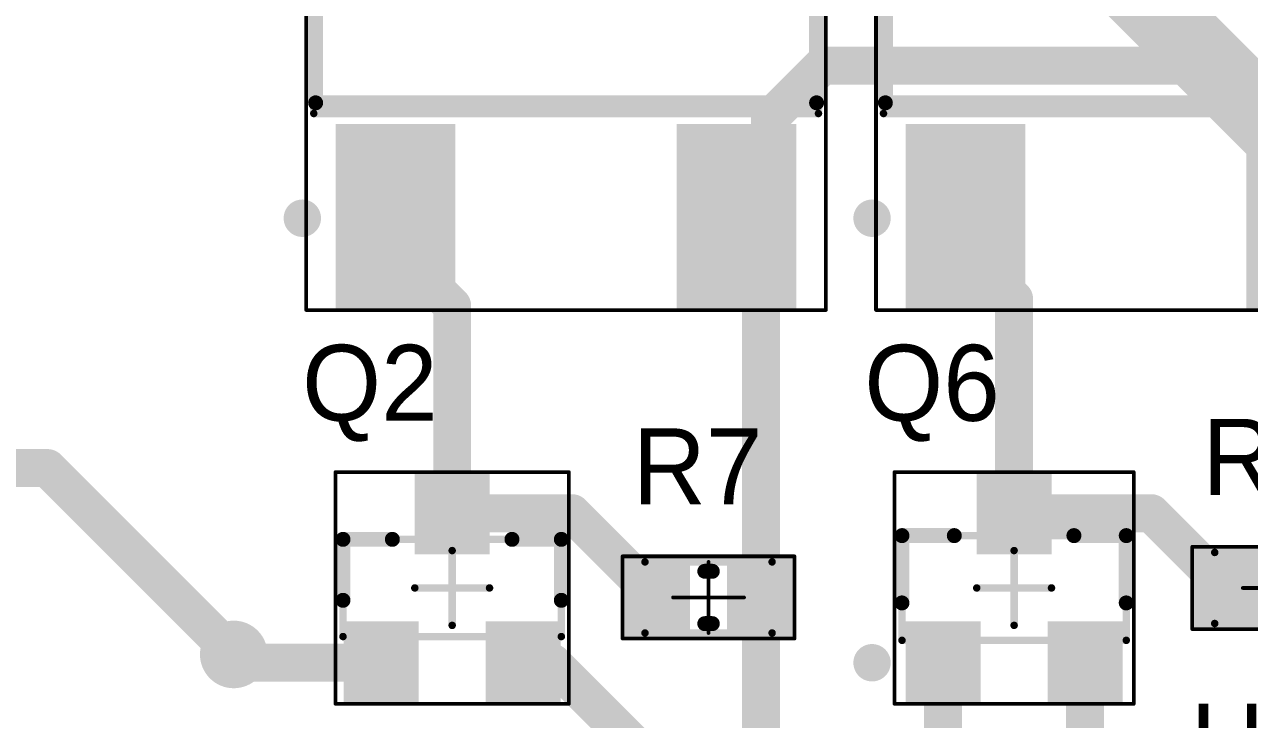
# Model space of a CAD drawing. Header units: millimetres. Extents: x 33 to 205, y 32 to 95.
# Drawn here: x 94.74 to 111.12, y 72.79 to 82.08 of the extents above; entities that cross this region are included whole.
import ezdxf

# ---------------------------------------------------------------- set-up
doc = ezdxf.new("R2010")
doc.units = ezdxf.units.MM
for name, color, linetype in [('BottomLayer', 5, 'Continuous'), ('BottomSolder', 6, 'Continuous'), ('Mechanical13', 56, 'Continuous'), ('Mechanical15', 56, 'Continuous'), ('MultiLayer', 9, 'Continuous'), ('TopLayer', 1, 'Continuous'), ('TopOverlay', 2, 'Continuous'), ('TopPaste', 8, 'Continuous'), ('TopSolder', 216, 'Continuous'), ('ViaHoleLayer', 16, 'Continuous')]:
    doc.layers.add(name, color=color, linetype=linetype)

# ---------------------------------------------------------------- blocks, each defined once
blk = doc.blocks.new('RESC0603_1608__L_24')
at = {"layer": 'Mechanical13', "const_width": 0.1}
for points in [[(-0.85, -0.475), (-0.85, 0.475)], [(-0.85, 0.475), (0.85, 0.475)], [(0.85, -0.475), (0.85, 0.475)], [(-0.85, -0.475), (0.85, -0.475)]]:
    blk.add_lwpolyline(points, dxfattribs=at)
at = {"layer": 'Mechanical13', "const_width": 0.05}
for points in [[(-0.875, 0.475, 1), (-0.825, 0.475, 1)], [(-0.875, 0.475, 1), (-0.825, 0.475, 1)], [(0.825, 0.475, 1), (0.875, 0.475, 1)], [(0.825, 0.475, 1), (0.875, 0.475, 1)], [(-0.875, -0.475, 1), (-0.825, -0.475, 1)], [(-0.875, -0.475, 1), (-0.825, -0.475, 1)], [(0.825, -0.475, 1), (0.875, -0.475, 1)], [(0.825, -0.475, 1), (0.875, -0.475, 1)]]:
    blk.add_lwpolyline(points, format="xyb", close=True, dxfattribs=at)
at = {"layer": 'Mechanical15', "const_width": 0.05}
for points in [[(-1.15, -0.55), (-1.15, 0.55)], [(-1.15, 0.55), (1.15, 0.55)], [(0, -0.475), (0, 0.475)], [(1.15, -0.55), (1.15, 0.55)], [(-0.475, 0), (0.475, 0)], [(-1.15, -0.55), (1.15, -0.55)]]:
    blk.add_lwpolyline(points, dxfattribs=at)
at = {"layer": 'Mechanical15', "const_width": 0.025}
for points in [[(-1.162, 0.55, 1), (-1.137, 0.55, 1)], [(-1.162, 0.55, 1), (-1.137, 0.55, 1)], [(-0.012, 0.475, 1), (0.013, 0.475, 1)], [(1.138, 0.55, 1), (1.162, 0.55, 1)], [(1.138, 0.55, 1), (1.162, 0.55, 1)], [(-0.487, 0, 1), (-0.462, 0, 1)], [(0.463, 0, 1), (0.487, 0, 1)], [(-0.012, -0.475, 1), (0.013, -0.475, 1)], [(-1.162, -0.55, 1), (-1.137, -0.55, 1)], [(-1.162, -0.55, 1), (-1.137, -0.55, 1)], [(1.138, -0.55, 1), (1.162, -0.55, 1)], [(1.138, -0.55, 1), (1.162, -0.55, 1)]]:
    blk.add_lwpolyline(points, format="xyb", close=True, dxfattribs=at)
at = {"layer": 'TopLayer'}
for points in [[(-0.35, -0.45), (-0.35, 0.45), (-1.05, -0.45), (-1.05, 0.45)], [(1.05, -0.45), (1.05, 0.45), (0.35, -0.45), (0.35, 0.45)]]:
    blk.add_solid(points, dxfattribs=at)
at = {"layer": 'TopOverlay', "const_width": 0.2}
for points in [[(-0.05, 0.35), (0.05, 0.35)], [(-0.05, -0.35), (0.05, -0.35)]]:
    blk.add_lwpolyline(points, dxfattribs=at)
at = {"layer": 'TopOverlay', "const_width": 0.1}
for points in [[(-0.1, 0.35, 1), (0, 0.35, 1)], [(0, 0.35, 1), (0.1, 0.35, 1)], [(-0.1, -0.35, 1), (0, -0.35, 1)], [(0, -0.35, 1), (0.1, -0.35, 1)]]:
    blk.add_lwpolyline(points, format="xyb", close=True, dxfattribs=at)
at = {"layer": 'TopPaste'}
for points in [[(-0.35, -0.45), (-0.35, 0.45), (-1.05, -0.45), (-1.05, 0.45)], [(1.05, -0.45), (1.05, 0.45), (0.35, -0.45), (0.35, 0.45)]]:
    blk.add_solid(points, dxfattribs=at)
at = {"layer": 'TopSolder'}
for points in [[(-0.248, -0.552), (-0.248, 0.552), (-1.152, -0.552), (-1.152, 0.552)], [(1.152, -0.552), (1.152, 0.552), (0.248, -0.552), (0.248, 0.552)]]:
    blk.add_solid(points, dxfattribs=at)
blk = doc.blocks.new('RESC0603_1608__L_29')
at = {"layer": 'Mechanical13', "const_width": 0.1}
for points in [[(-0.85, -0.475), (-0.85, 0.475)], [(-0.85, 0.475), (0.85, 0.475)], [(0.85, -0.475), (0.85, 0.475)], [(-0.85, -0.475), (0.85, -0.475)]]:
    blk.add_lwpolyline(points, dxfattribs=at)
at = {"layer": 'Mechanical13', "const_width": 0.05}
for points in [[(-0.875, 0.475, 1), (-0.825, 0.475, 1)], [(-0.875, 0.475, 1), (-0.825, 0.475, 1)], [(0.825, 0.475, 1), (0.875, 0.475, 1)], [(0.825, 0.475, 1), (0.875, 0.475, 1)], [(-0.875, -0.475, 1), (-0.825, -0.475, 1)], [(-0.875, -0.475, 1), (-0.825, -0.475, 1)], [(0.825, -0.475, 1), (0.875, -0.475, 1)], [(0.825, -0.475, 1), (0.875, -0.475, 1)]]:
    blk.add_lwpolyline(points, format="xyb", close=True, dxfattribs=at)
at = {"layer": 'Mechanical15', "const_width": 0.05}
for points in [[(-1.15, -0.55), (-1.15, 0.55)], [(-1.15, 0.55), (1.15, 0.55)], [(0, -0.475), (0, 0.475)], [(1.15, -0.55), (1.15, 0.55)], [(-0.475, 0), (0.475, 0)], [(-1.15, -0.55), (1.15, -0.55)]]:
    blk.add_lwpolyline(points, dxfattribs=at)
at = {"layer": 'Mechanical15', "const_width": 0.025}
for points in [[(-1.162, 0.55, 1), (-1.137, 0.55, 1)], [(-1.162, 0.55, 1), (-1.137, 0.55, 1)], [(-0.012, 0.475, 1), (0.013, 0.475, 1)], [(1.138, 0.55, 1), (1.162, 0.55, 1)], [(1.138, 0.55, 1), (1.162, 0.55, 1)], [(-0.487, 0, 1), (-0.462, 0, 1)], [(0.463, 0, 1), (0.487, 0, 1)], [(-0.012, -0.475, 1), (0.013, -0.475, 1)], [(-1.162, -0.55, 1), (-1.137, -0.55, 1)], [(-1.162, -0.55, 1), (-1.137, -0.55, 1)], [(1.138, -0.55, 1), (1.162, -0.55, 1)], [(1.138, -0.55, 1), (1.162, -0.55, 1)]]:
    blk.add_lwpolyline(points, format="xyb", close=True, dxfattribs=at)
at = {"layer": 'TopLayer'}
for points in [[(-0.35, -0.45), (-0.35, 0.45), (-1.05, -0.45), (-1.05, 0.45)], [(1.05, -0.45), (1.05, 0.45), (0.35, -0.45), (0.35, 0.45)]]:
    blk.add_solid(points, dxfattribs=at)
at = {"layer": 'TopOverlay', "const_width": 0.2}
for points in [[(-0.05, 0.35), (0.05, 0.35)], [(-0.05, -0.35), (0.05, -0.35)]]:
    blk.add_lwpolyline(points, dxfattribs=at)
at = {"layer": 'TopOverlay', "const_width": 0.1}
for points in [[(-0.1, 0.35, 1), (0, 0.35, 1)], [(0, 0.35, 1), (0.1, 0.35, 1)], [(-0.1, -0.35, 1), (0, -0.35, 1)], [(0, -0.35, 1), (0.1, -0.35, 1)]]:
    blk.add_lwpolyline(points, format="xyb", close=True, dxfattribs=at)
at = {"layer": 'TopPaste'}
for points in [[(-0.35, -0.45), (-0.35, 0.45), (-1.05, -0.45), (-1.05, 0.45)], [(1.05, -0.45), (1.05, 0.45), (0.35, -0.45), (0.35, 0.45)]]:
    blk.add_solid(points, dxfattribs=at)
at = {"layer": 'TopSolder'}
for points in [[(-0.248, -0.552), (-0.248, 0.552), (-1.152, -0.552), (-1.152, 0.552)], [(1.152, -0.552), (1.152, 0.552), (0.248, -0.552), (0.248, 0.552)]]:
    blk.add_solid(points, dxfattribs=at)
blk = doc.blocks.new('ONSC_SOT_23_3_318_08_V_42')
at = {"layer": 'Mechanical13', "const_width": 0.1}
for points in [[(-0.65, 1.46), (-0.65, -1.46)], [(-0.65, 1.46), (0.65, 1.46)], [(0.65, 1.46), (0.65, -1.46)], [(-0.65, -1.46), (0.65, -1.46)]]:
    blk.add_lwpolyline(points, dxfattribs=at)
at = {"layer": 'Mechanical13', "const_width": 0.05}
for points in [[(-0.675, 1.46, 1), (-0.625, 1.46, 1)], [(-0.675, 1.46, 1), (-0.625, 1.46, 1)], [(0.625, 1.46, 1), (0.675, 1.46, 1)], [(0.625, 1.46, 1), (0.675, 1.46, 1)], [(-0.675, -1.46, 1), (-0.625, -1.46, 1)], [(-0.675, -1.46, 1), (-0.625, -1.46, 1)], [(0.625, -1.46, 1), (0.675, -1.46, 1)], [(0.625, -1.46, 1), (0.675, -1.46, 1)]]:
    blk.add_lwpolyline(points, format="xyb", close=True, dxfattribs=at)
at = {"layer": 'Mechanical15'}
for points, const_width in [([(-1.55, 1.56), (-1.55, -1.56)], 0.05), ([(-1.55, 1.56), (1.55, 1.56)], 0.05), ([(1.55, 1.56), (1.55, -1.56)], 0.05), ([(0, 0.5), (0, -0.5)], 0.1), ([(-0.5, 0), (0.5, 0)], 0.1), ([(-1.55, -1.56), (1.55, -1.56)], 0.05)]:
    blk.add_lwpolyline(points, dxfattribs=dict(at, const_width=const_width))
for points, const_width in [([(-1.562, 1.56, 1), (-1.538, 1.56, 1)], 0.025), ([(-1.562, 1.56, 1), (-1.538, 1.56, 1)], 0.025), ([(1.538, 1.56, 1), (1.562, 1.56, 1)], 0.025), ([(1.538, 1.56, 1), (1.562, 1.56, 1)], 0.025), ([(-0.025, 0.5, 1), (0.025, 0.5, 1)], 0.05), ([(-0.525, 0, 1), (-0.475, 0, 1)], 0.05), ([(0.475, 0, 1), (0.525, 0, 1)], 0.05), ([(-0.025, -0.5, 1), (0.025, -0.5, 1)], 0.05), ([(-1.562, -1.56, 1), (-1.538, -1.56, 1)], 0.025), ([(-1.562, -1.56, 1), (-1.538, -1.56, 1)], 0.025), ([(1.538, -1.56, 1), (1.562, -1.56, 1)], 0.025), ([(1.538, -1.56, 1), (1.562, -1.56, 1)], 0.025)]:
    blk.add_lwpolyline(points, format="xyb", close=True, dxfattribs=dict(at, const_width=const_width))
at = {"layer": 'TopLayer'}
for points in [[(-0.55, 0.55), (-0.55, 1.35), (-1.45, 0.55), (-1.45, 1.35)], [(1.45, -0.4), (1.45, 0.4), (0.55, -0.4), (0.55, 0.4)], [(-0.55, -1.35), (-0.55, -0.55), (-1.45, -1.35), (-1.45, -0.55)]]:
    blk.add_solid(points, dxfattribs=at)
at = {"layer": 'TopOverlay'}
for points, const_width in [([(-0.875, 1.9, 1), (-1.125, 1.9, 1)], 0.25), ([(-1.188, 1.9, 1), (-1.063, 1.9, 1)], 0.125), ([(-0.937, 1.9, 1), (-0.813, 1.9, 1)], 0.125), ([(-0.215, 1.46, 1), (-0.115, 1.46, 1)], 0.1), ([(0.6, 1.46, 1), (0.7, 1.46, 1)], 0.1), ([(0.6, 1.46, 1), (0.7, 1.46, 1)], 0.1), ([(0.6, 0.8, 1), (0.7, 0.8, 1)], 0.1), ([(0.6, -0.8, 1), (0.7, -0.8, 1)], 0.1), ([(-0.215, -1.46, 1), (-0.115, -1.46, 1)], 0.1), ([(0.6, -1.46, 1), (0.7, -1.46, 1)], 0.1), ([(0.6, -1.46, 1), (0.7, -1.46, 1)], 0.1)]:
    blk.add_lwpolyline(points, format="xyb", close=True, dxfattribs=dict(at, const_width=const_width))
at = {"layer": 'TopOverlay', "const_width": 0.2}
for points in [[(-0.165, 1.46), (0.65, 1.46)], [(0.65, 1.46), (0.65, 0.8)], [(0.65, -0.8), (0.65, -1.46)], [(-0.165, -1.46), (0.65, -1.46)]]:
    blk.add_lwpolyline(points, dxfattribs=at)
at = {"layer": 'TopPaste'}
for points in [[(-0.55, 0.55), (-0.55, 1.35), (-1.45, 0.55), (-1.45, 1.35)], [(1.45, -0.4), (1.45, 0.4), (0.55, -0.4), (0.55, 0.4)], [(-0.55, -1.35), (-0.55, -0.55), (-1.45, -1.35), (-1.45, -0.55)]]:
    blk.add_solid(points, dxfattribs=at)
at = {"layer": 'TopSolder'}
for points in [[(-0.448, 0.448), (-0.448, 1.452), (-1.552, 0.448), (-1.552, 1.452)], [(1.552, -0.502), (1.552, 0.502), (0.448, -0.502), (0.448, 0.502)], [(-0.448, -1.452), (-0.448, -0.448), (-1.552, -1.452), (-1.552, -0.448)]]:
    blk.add_solid(points, dxfattribs=at)
blk = doc.blocks.new('VSIL_TO_252AA_3_V_43')
at = {"layer": 'Mechanical13', "const_width": 0.1}
for points in [[(-2.8, 3.375), (-2.8, -3.375)], [(-2.8, 3.375), (3.42, 3.375)], [(3.42, 3.375), (3.42, -3.375)], [(-2.8, -3.375), (3.42, -3.375)]]:
    blk.add_lwpolyline(points, dxfattribs=at)
at = {"layer": 'Mechanical13', "const_width": 0.05}
for points in [[(-2.825, 3.375, 1), (-2.775, 3.375, 1)], [(-2.825, 3.375, 1), (-2.775, 3.375, 1)], [(3.395, 3.375, 1), (3.445, 3.375, 1)], [(3.395, 3.375, 1), (3.445, 3.375, 1)], [(-2.825, -3.375, 1), (-2.775, -3.375, 1)], [(-2.825, -3.375, 1), (-2.775, -3.375, 1)], [(3.395, -3.375, 1), (3.445, -3.375, 1)], [(3.395, -3.375, 1), (3.445, -3.375, 1)]]:
    blk.add_lwpolyline(points, format="xyb", close=True, dxfattribs=at)
at = {"layer": 'Mechanical15'}
for points, const_width in [([(-5.428, 3.475), (-5.428, -3.475)], 0.05), ([(-5.428, 3.475), (5.44, 3.475)], 0.05), ([(5.44, 3.475), (5.44, -3.475)], 0.05), ([(0, 0.5), (0, -0.5)], 0.1), ([(-0.5, 0), (0.5, 0)], 0.1), ([(-5.428, -3.475), (5.44, -3.475)], 0.05)]:
    blk.add_lwpolyline(points, dxfattribs=dict(at, const_width=const_width))
for points, const_width in [([(-5.44, 3.475, 1), (-5.415, 3.475, 1)], 0.025), ([(-5.44, 3.475, 1), (-5.415, 3.475, 1)], 0.025), ([(5.427, 3.475, 1), (5.452, 3.475, 1)], 0.025), ([(5.427, 3.475, 1), (5.452, 3.475, 1)], 0.025), ([(-0.025, 0.5, 1), (0.025, 0.5, 1)], 0.05), ([(-0.525, 0, 1), (-0.475, 0, 1)], 0.05), ([(0.475, 0, 1), (0.525, 0, 1)], 0.05), ([(-0.025, -0.5, 1), (0.025, -0.5, 1)], 0.05), ([(-5.44, -3.475, 1), (-5.415, -3.475, 1)], 0.025), ([(-5.44, -3.475, 1), (-5.415, -3.475, 1)], 0.025), ([(5.427, -3.475, 1), (5.452, -3.475, 1)], 0.025), ([(5.427, -3.475, 1), (5.452, -3.475, 1)], 0.025)]:
    blk.add_lwpolyline(points, format="xyb", close=True, dxfattribs=dict(at, const_width=const_width))
at = {"layer": 'TopLayer'}
for points in [[(-3.042, 1.582), (-3.042, 2.979), (-5.328, 1.582), (-5.328, 2.979)], [(5.34, -2.845), (5.34, 2.845), (-0.84, -2.845), (-0.84, 2.845)], [(-3.042, -2.979), (-3.042, -1.582), (-5.328, -2.979), (-5.328, -1.582)]]:
    blk.add_solid(points, dxfattribs=at)
at = {"layer": 'TopOverlay'}
for points, const_width in [([(-4.075, 3.528, 1), (-4.325, 3.528, 1)], 0.25), ([(-4.387, 3.528, 1), (-4.263, 3.528, 1)], 0.125), ([(-4.137, 3.528, 1), (-4.012, 3.528, 1)], 0.125), ([(-2.707, 3.35, 1), (-2.607, 3.35, 1)], 0.1), ([(-2.707, 3.35, 1), (-2.607, 3.35, 1)], 0.1), ([(-1.29, 3.35, 1), (-1.19, 3.35, 1)], 0.1), ([(-2.707, -3.35, 1), (-2.607, -3.35, 1)], 0.1), ([(-2.707, -3.35, 1), (-2.607, -3.35, 1)], 0.1), ([(-1.29, -3.35, 1), (-1.19, -3.35, 1)], 0.1)]:
    blk.add_lwpolyline(points, format="xyb", close=True, dxfattribs=dict(at, const_width=const_width))
at = {"layer": 'TopOverlay', "const_width": 0.2}
for points in [[(-2.657, 3.35), (-1.24, 3.35)], [(-2.657, 3.35), (-2.657, -3.35)], [(-2.657, -3.35), (-1.24, -3.35)]]:
    blk.add_lwpolyline(points, dxfattribs=at)
at = {"layer": 'TopPaste'}
for points in [[(-3.042, 1.582), (-3.042, 2.979), (-5.328, 1.582), (-5.328, 2.979)], [(5.34, -2.845), (5.34, 2.845), (-0.84, -2.845), (-0.84, 2.845)], [(-3.042, -2.979), (-3.042, -1.582), (-5.328, -2.979), (-5.328, -1.582)]]:
    blk.add_solid(points, dxfattribs=at)
at = {"layer": 'TopSolder'}
for points in [[(-2.94, 1.48), (-2.94, 3.08), (-5.43, 1.48), (-5.43, 3.08)], [(5.442, -2.947), (5.442, 2.947), (-0.942, -2.947), (-0.942, 2.947)], [(-2.94, -3.08), (-2.94, -1.48), (-5.43, -3.08), (-5.43, -1.48)]]:
    blk.add_solid(points, dxfattribs=at)
blk = doc.blocks.new('DIOD_SOT23_3_V_44')
at = {"layer": 'Mechanical13', "const_width": 0.1}
for points in [[(-0.7, 1.5), (-0.7, -1.5)], [(-0.7, 1.5), (0.7, 1.5)], [(0.7, 1.5), (0.7, -1.5)], [(-0.7, -1.5), (0.7, -1.5)]]:
    blk.add_lwpolyline(points, dxfattribs=at)
at = {"layer": 'Mechanical13', "const_width": 0.05}
for points in [[(-0.725, 1.5, 1), (-0.675, 1.5, 1)], [(-0.725, 1.5, 1), (-0.675, 1.5, 1)], [(0.675, 1.5, 1), (0.725, 1.5, 1)], [(0.675, 1.5, 1), (0.725, 1.5, 1)], [(-0.725, -1.5, 1), (-0.675, -1.5, 1)], [(-0.725, -1.5, 1), (-0.675, -1.5, 1)], [(0.675, -1.5, 1), (0.725, -1.5, 1)], [(0.675, -1.5, 1), (0.725, -1.5, 1)]]:
    blk.add_lwpolyline(points, format="xyb", close=True, dxfattribs=at)
at = {"layer": 'Mechanical15'}
for points, const_width in [([(-1.55, 1.6), (-1.55, -1.6)], 0.05), ([(-1.55, 1.6), (1.55, 1.6)], 0.05), ([(1.55, 1.6), (1.55, -1.6)], 0.05), ([(0, 0.5), (0, -0.5)], 0.1), ([(-0.5, 0), (0.5, 0)], 0.1), ([(-1.55, -1.6), (1.55, -1.6)], 0.05)]:
    blk.add_lwpolyline(points, dxfattribs=dict(at, const_width=const_width))
for points, const_width in [([(-1.562, 1.6, 1), (-1.538, 1.6, 1)], 0.025), ([(-1.562, 1.6, 1), (-1.538, 1.6, 1)], 0.025), ([(1.538, 1.6, 1), (1.562, 1.6, 1)], 0.025), ([(1.538, 1.6, 1), (1.562, 1.6, 1)], 0.025), ([(-0.025, 0.5, 1), (0.025, 0.5, 1)], 0.05), ([(-0.525, 0, 1), (-0.475, 0, 1)], 0.05), ([(0.475, 0, 1), (0.525, 0, 1)], 0.05), ([(-0.025, -0.5, 1), (0.025, -0.5, 1)], 0.05), ([(-1.562, -1.6, 1), (-1.538, -1.6, 1)], 0.025), ([(-1.562, -1.6, 1), (-1.538, -1.6, 1)], 0.025), ([(1.538, -1.6, 1), (1.562, -1.6, 1)], 0.025), ([(1.538, -1.6, 1), (1.562, -1.6, 1)], 0.025)]:
    blk.add_lwpolyline(points, format="xyb", close=True, dxfattribs=dict(at, const_width=const_width))
at = {"layer": 'TopLayer'}
for points in [[(-0.55, 0.55), (-0.55, 1.35), (-1.45, 0.55), (-1.45, 1.35)], [(1.45, -0.4), (1.45, 0.4), (0.55, -0.4), (0.55, 0.4)], [(-0.55, -1.35), (-0.55, -0.55), (-1.45, -1.35), (-1.45, -0.55)]]:
    blk.add_solid(points, dxfattribs=at)
at = {"layer": 'TopOverlay'}
for points, const_width in [([(-0.875, 1.9, 1), (-1.125, 1.9, 1)], 0.25), ([(-1.188, 1.9, 1), (-1.063, 1.9, 1)], 0.125), ([(-0.937, 1.9, 1), (-0.813, 1.9, 1)], 0.125), ([(-0.25, 1.5, 1), (-0.15, 1.5, 1)], 0.1), ([(0.65, 1.5, 1), (0.75, 1.5, 1)], 0.1), ([(0.65, 1.5, 1), (0.75, 1.5, 1)], 0.1), ([(0.65, 0.8, 1), (0.75, 0.8, 1)], 0.1), ([(0.65, -0.8, 1), (0.75, -0.8, 1)], 0.1), ([(-0.25, -1.5, 1), (-0.15, -1.5, 1)], 0.1), ([(0.65, -1.5, 1), (0.75, -1.5, 1)], 0.1), ([(0.65, -1.5, 1), (0.75, -1.5, 1)], 0.1)]:
    blk.add_lwpolyline(points, format="xyb", close=True, dxfattribs=dict(at, const_width=const_width))
at = {"layer": 'TopOverlay', "const_width": 0.2}
for points in [[(-0.2, 1.5), (0.7, 1.5)], [(0.7, 1.5), (0.7, 0.8)], [(0.7, -0.8), (0.7, -1.5)], [(-0.2, -1.5), (0.7, -1.5)]]:
    blk.add_lwpolyline(points, dxfattribs=at)
at = {"layer": 'TopPaste'}
for points in [[(-0.55, 0.55), (-0.55, 1.35), (-1.45, 0.55), (-1.45, 1.35)], [(1.45, -0.4), (1.45, 0.4), (0.55, -0.4), (0.55, 0.4)], [(-0.55, -1.35), (-0.55, -0.55), (-1.45, -1.35), (-1.45, -0.55)]]:
    blk.add_solid(points, dxfattribs=at)
at = {"layer": 'TopSolder'}
for points in [[(-0.448, 0.448), (-0.448, 1.452), (-1.552, 0.448), (-1.552, 1.452)], [(1.552, -0.502), (1.552, 0.502), (0.448, -0.502), (0.448, 0.502)], [(-0.448, -1.452), (-0.448, -0.448), (-1.552, -1.452), (-1.552, -0.448)]]:
    blk.add_solid(points, dxfattribs=at)
blk = doc.blocks.new('VSIL_TO_252AA_3_V_45')
at = {"layer": 'Mechanical13', "const_width": 0.1}
for points in [[(-2.8, 3.375), (-2.8, -3.375)], [(-2.8, 3.375), (3.42, 3.375)], [(3.42, 3.375), (3.42, -3.375)], [(-2.8, -3.375), (3.42, -3.375)]]:
    blk.add_lwpolyline(points, dxfattribs=at)
at = {"layer": 'Mechanical13', "const_width": 0.05}
for points in [[(-2.825, 3.375, 1), (-2.775, 3.375, 1)], [(-2.825, 3.375, 1), (-2.775, 3.375, 1)], [(3.395, 3.375, 1), (3.445, 3.375, 1)], [(3.395, 3.375, 1), (3.445, 3.375, 1)], [(-2.825, -3.375, 1), (-2.775, -3.375, 1)], [(-2.825, -3.375, 1), (-2.775, -3.375, 1)], [(3.395, -3.375, 1), (3.445, -3.375, 1)], [(3.395, -3.375, 1), (3.445, -3.375, 1)]]:
    blk.add_lwpolyline(points, format="xyb", close=True, dxfattribs=at)
at = {"layer": 'Mechanical15'}
for points, const_width in [([(-5.428, 3.475), (-5.428, -3.475)], 0.05), ([(-5.428, 3.475), (5.44, 3.475)], 0.05), ([(5.44, 3.475), (5.44, -3.475)], 0.05), ([(0, 0.5), (0, -0.5)], 0.1), ([(-0.5, 0), (0.5, 0)], 0.1), ([(-5.428, -3.475), (5.44, -3.475)], 0.05)]:
    blk.add_lwpolyline(points, dxfattribs=dict(at, const_width=const_width))
for points, const_width in [([(-5.44, 3.475, 1), (-5.415, 3.475, 1)], 0.025), ([(-5.44, 3.475, 1), (-5.415, 3.475, 1)], 0.025), ([(5.427, 3.475, 1), (5.452, 3.475, 1)], 0.025), ([(5.427, 3.475, 1), (5.452, 3.475, 1)], 0.025), ([(-0.025, 0.5, 1), (0.025, 0.5, 1)], 0.05), ([(-0.525, 0, 1), (-0.475, 0, 1)], 0.05), ([(0.475, 0, 1), (0.525, 0, 1)], 0.05), ([(-0.025, -0.5, 1), (0.025, -0.5, 1)], 0.05), ([(-5.44, -3.475, 1), (-5.415, -3.475, 1)], 0.025), ([(-5.44, -3.475, 1), (-5.415, -3.475, 1)], 0.025), ([(5.427, -3.475, 1), (5.452, -3.475, 1)], 0.025), ([(5.427, -3.475, 1), (5.452, -3.475, 1)], 0.025)]:
    blk.add_lwpolyline(points, format="xyb", close=True, dxfattribs=dict(at, const_width=const_width))
at = {"layer": 'TopLayer'}
for points in [[(-3.042, 1.582), (-3.042, 2.979), (-5.328, 1.582), (-5.328, 2.979)], [(5.34, -2.845), (5.34, 2.845), (-0.84, -2.845), (-0.84, 2.845)], [(-3.042, -2.979), (-3.042, -1.582), (-5.328, -2.979), (-5.328, -1.582)]]:
    blk.add_solid(points, dxfattribs=at)
at = {"layer": 'TopOverlay'}
for points, const_width in [([(-4.075, 3.528, 1), (-4.325, 3.528, 1)], 0.25), ([(-4.387, 3.528, 1), (-4.263, 3.528, 1)], 0.125), ([(-4.137, 3.528, 1), (-4.012, 3.528, 1)], 0.125), ([(-2.707, 3.35, 1), (-2.607, 3.35, 1)], 0.1), ([(-2.707, 3.35, 1), (-2.607, 3.35, 1)], 0.1), ([(-1.29, 3.35, 1), (-1.19, 3.35, 1)], 0.1), ([(-2.707, -3.35, 1), (-2.607, -3.35, 1)], 0.1), ([(-2.707, -3.35, 1), (-2.607, -3.35, 1)], 0.1), ([(-1.29, -3.35, 1), (-1.19, -3.35, 1)], 0.1)]:
    blk.add_lwpolyline(points, format="xyb", close=True, dxfattribs=dict(at, const_width=const_width))
at = {"layer": 'TopOverlay', "const_width": 0.2}
for points in [[(-2.657, 3.35), (-1.24, 3.35)], [(-2.657, 3.35), (-2.657, -3.35)], [(-2.657, -3.35), (-1.24, -3.35)]]:
    blk.add_lwpolyline(points, dxfattribs=at)
at = {"layer": 'TopPaste'}
for points in [[(-3.042, 1.582), (-3.042, 2.979), (-5.328, 1.582), (-5.328, 2.979)], [(5.34, -2.845), (5.34, 2.845), (-0.84, -2.845), (-0.84, 2.845)], [(-3.042, -2.979), (-3.042, -1.582), (-5.328, -2.979), (-5.328, -1.582)]]:
    blk.add_solid(points, dxfattribs=at)
at = {"layer": 'TopSolder'}
for points in [[(-2.94, 1.48), (-2.94, 3.08), (-5.43, 1.48), (-5.43, 3.08)], [(5.442, -2.947), (5.442, 2.947), (-0.942, -2.947), (-0.942, 2.947)], [(-2.94, -3.08), (-2.94, -1.48), (-5.43, -3.08), (-5.43, -1.48)]]:
    blk.add_solid(points, dxfattribs=at)

msp = doc.modelspace()

# ---------------------------------------------------------------- linework, layer by layer
at = {"layer": 'BottomLayer'}
for points, const_width in [([(101.981, 90.17), (118.602, 73.549)], 1.016), ([(58.245, 76.152), (95.044, 76.152)], 0.508), ([(95.044, 76.152), (97.536, 73.66)], 0.508)]:
    msp.add_lwpolyline(points, dxfattribs=dict(at, const_width=const_width))
for points, const_width in [([(94.917, 76.152, 1), (95.171, 76.152, 1)], 0.254), ([(94.917, 76.152, 1), (95.171, 76.152, 1)], 0.254), ([(97.361, 73.66, 1), (97.711, 73.66, 1)], 0.35), ([(97.409, 73.66, 1), (97.663, 73.66, 1)], 0.254)]:
    msp.add_lwpolyline(points, format="xyb", close=True, dxfattribs=dict(at, const_width=const_width))
at = {"layer": 'BottomSolder', "const_width": 0.452}
msp.add_lwpolyline([(97.31, 73.66, 1), (97.762, 73.66, 1)], format="xyb", close=True, dxfattribs=at)
at = {"layer": 'MultiLayer', "const_width": 0.35}
msp.add_lwpolyline([(97.361, 73.66, 1), (97.711, 73.66, 1)], format="xyb", close=True, dxfattribs=at)
at = {"layer": 'TopLayer', "const_width": 0.508}
for points in [[(104.706, 80.83), (105.41, 81.534)], [(105.41, 81.534), (110.744, 81.534)], [(110.744, 81.534), (111.437, 80.841)], [(104.706, 79.953), (104.706, 80.83)], [(104.261, 79.508), (104.706, 79.953)], [(99.701, 79.064), (99.701, 79.508)], [(104.261, 79.508), (104.586, 79.183)], [(107.321, 79.064), (107.321, 79.508)], [(99.701, 79.064), (100.145, 78.619)], [(104.586, 74.422), (104.586, 79.183)], [(107.321, 79.064), (107.973, 78.412)], [(100.145, 78.619), (100.159, 78.619)], [(100.159, 78.619), (100.457, 78.321)], [(107.973, 75.549), (107.973, 78.412)], [(100.457, 75.549), (100.457, 78.321)], [(100.457, 75.549), (102.059, 75.549)], [(102.059, 75.549), (102.99, 74.618)], [(107.973, 75.549), (109.806, 75.549)], [(109.806, 75.549), (110.61, 74.745)], [(110.61, 74.745), (110.71, 74.745)], [(110.71, 74.745), (110.806, 74.649)], [(110.806, 74.549), (110.806, 74.649)], [(102.99, 74.618), (103.09, 74.618)], [(103.09, 74.618), (103.186, 74.522)], [(103.186, 74.422), (103.186, 74.522)], [(104.586, 71.12), (104.586, 74.422)], [(97.536, 73.66), (97.588, 73.66)], [(97.588, 73.66), (97.699, 73.549)], [(97.699, 73.549), (99.507, 73.549)], [(101.407, 73.549), (101.797, 73.549)], [(101.797, 73.549), (103.591, 71.755)], [(107.023, 71.782), (107.023, 73.549)], [(108.923, 72.282), (108.923, 73.549)]]:
    msp.add_lwpolyline(points, dxfattribs=at)
at = {"layer": 'TopLayer'}
for points, const_width in [([(105.283, 81.534, 1), (105.537, 81.534, 1)], 0.254), ([(105.283, 81.534, 1), (105.537, 81.534, 1)], 0.254), ([(110.617, 81.534, 1), (110.871, 81.534, 1)], 0.254), ([(110.617, 81.534, 1), (110.871, 81.534, 1)], 0.254), ([(104.579, 80.83, 1), (104.833, 80.83, 1)], 0.254), ([(104.579, 80.83, 1), (104.833, 80.83, 1)], 0.254), ([(104.579, 79.953, 1), (104.833, 79.953, 1)], 0.254), ([(104.579, 79.953, 1), (104.833, 79.953, 1)], 0.254), ([(99.574, 79.508, 1), (99.828, 79.508, 1)], 0.254), ([(104.134, 79.508, 1), (104.388, 79.508, 1)], 0.254), ([(104.134, 79.508, 1), (104.388, 79.508, 1)], 0.254), ([(107.194, 79.508, 1), (107.448, 79.508, 1)], 0.254), ([(99.574, 79.064, 1), (99.828, 79.064, 1)], 0.254), ([(99.574, 79.064, 1), (99.828, 79.064, 1)], 0.254), ([(104.459, 79.183, 1), (104.713, 79.183, 1)], 0.254), ([(104.459, 79.183, 1), (104.713, 79.183, 1)], 0.254), ([(107.194, 79.064, 1), (107.448, 79.064, 1)], 0.254), ([(107.194, 79.064, 1), (107.448, 79.064, 1)], 0.254), ([(100.018, 78.619, 1), (100.272, 78.619, 1)], 0.254), ([(100.018, 78.619, 1), (100.272, 78.619, 1)], 0.254), ([(100.032, 78.619, 1), (100.286, 78.619, 1)], 0.254), ([(100.032, 78.619, 1), (100.286, 78.619, 1)], 0.254), ([(107.846, 78.412, 1), (108.1, 78.412, 1)], 0.254), ([(107.846, 78.412, 1), (108.1, 78.412, 1)], 0.254), ([(100.33, 78.321, 1), (100.584, 78.321, 1)], 0.254), ([(100.33, 78.321, 1), (100.584, 78.321, 1)], 0.254), ([(100.33, 75.549, 1), (100.584, 75.549, 1)], 0.254), ([(100.33, 75.549, 1), (100.584, 75.549, 1)], 0.254), ([(101.932, 75.549, 1), (102.186, 75.549, 1)], 0.254), ([(101.932, 75.549, 1), (102.186, 75.549, 1)], 0.254), ([(107.846, 75.549, 1), (108.1, 75.549, 1)], 0.254), ([(107.846, 75.549, 1), (108.1, 75.549, 1)], 0.254), ([(109.679, 75.549, 1), (109.933, 75.549, 1)], 0.254), ([(109.679, 75.549, 1), (109.933, 75.549, 1)], 0.254), ([(110.483, 74.745, 1), (110.737, 74.745, 1)], 0.254), ([(110.483, 74.745, 1), (110.737, 74.745, 1)], 0.254), ([(110.583, 74.745, 1), (110.837, 74.745, 1)], 0.254), ([(110.583, 74.745, 1), (110.837, 74.745, 1)], 0.254), ([(110.679, 74.649, 1), (110.933, 74.649, 1)], 0.254), ([(110.679, 74.649, 1), (110.933, 74.649, 1)], 0.254), ([(102.863, 74.618, 1), (103.117, 74.618, 1)], 0.254), ([(102.863, 74.618, 1), (103.117, 74.618, 1)], 0.254), ([(102.963, 74.618, 1), (103.217, 74.618, 1)], 0.254), ([(102.963, 74.618, 1), (103.217, 74.618, 1)], 0.254), ([(103.059, 74.522, 1), (103.313, 74.522, 1)], 0.254), ([(103.059, 74.522, 1), (103.313, 74.522, 1)], 0.254), ([(110.679, 74.549, 1), (110.933, 74.549, 1)], 0.254), ([(103.059, 74.422, 1), (103.313, 74.422, 1)], 0.254), ([(104.459, 74.422, 1), (104.713, 74.422, 1)], 0.254), ([(104.459, 74.422, 1), (104.713, 74.422, 1)], 0.254), ([(97.361, 73.66, 1), (97.711, 73.66, 1)], 0.35), ([(97.409, 73.66, 1), (97.663, 73.66, 1)], 0.254), ([(97.461, 73.66, 1), (97.715, 73.66, 1)], 0.254), ([(97.461, 73.66, 1), (97.715, 73.66, 1)], 0.254), ([(97.572, 73.549, 1), (97.826, 73.549, 1)], 0.254), ([(97.572, 73.549, 1), (97.826, 73.549, 1)], 0.254), ([(99.38, 73.549, 1), (99.634, 73.549, 1)], 0.254), ([(101.28, 73.549, 1), (101.534, 73.549, 1)], 0.254), ([(101.67, 73.549, 1), (101.924, 73.549, 1)], 0.254), ([(101.67, 73.549, 1), (101.924, 73.549, 1)], 0.254), ([(106.896, 73.549, 1), (107.15, 73.549, 1)], 0.254), ([(108.796, 73.549, 1), (109.05, 73.549, 1)], 0.254)]:
    msp.add_lwpolyline(points, format="xyb", close=True, dxfattribs=dict(at, const_width=const_width))
at = {"layer": 'TopSolder', "const_width": 0.452}
msp.add_lwpolyline([(97.31, 73.66, 1), (97.762, 73.66, 1)], format="xyb", close=True, dxfattribs=at)
at = {"layer": 'ViaHoleLayer', "const_width": 0.2}
msp.add_lwpolyline([(97.436, 73.66, 1), (97.636, 73.66, 1)], format="xyb", close=True, dxfattribs=at)

# ---------------------------------------------------------------- block references
for name, p, rotation in [('VSIL_TO_252AA_3_V_43', (101.981, 83.693), 90), ('VSIL_TO_252AA_3_V_45', (109.601, 83.693), 90), ('ONSC_SOT_23_3_318_08_V_42', (100.457, 74.549), 90), ('DIOD_SOT23_3_V_44', (107.973, 74.549), 90), ('RESC0603_1608__L_24', (103.886, 74.422), 360)]:
    msp.add_blockref(name, p, dxfattribs=dict(rotation=rotation))
msp.add_blockref('RESC0603_1608__L_29', (111.506, 74.549))

# ---------------------------------------------------------------- texts
at = {"layer": 'TopOverlay'}
for s, p in [('Q2', (98.45, 76.784)), ('Q6', (105.969, 76.784)), ('R7', (102.87, 75.667)), ('R22', (110.49, 75.794)), ('U4', (110.338, 71.984))]:
    msp.add_text(s, height=1.016, dxfattribs=at).set_placement(p)

doc.saveas('drawing.dxf')
